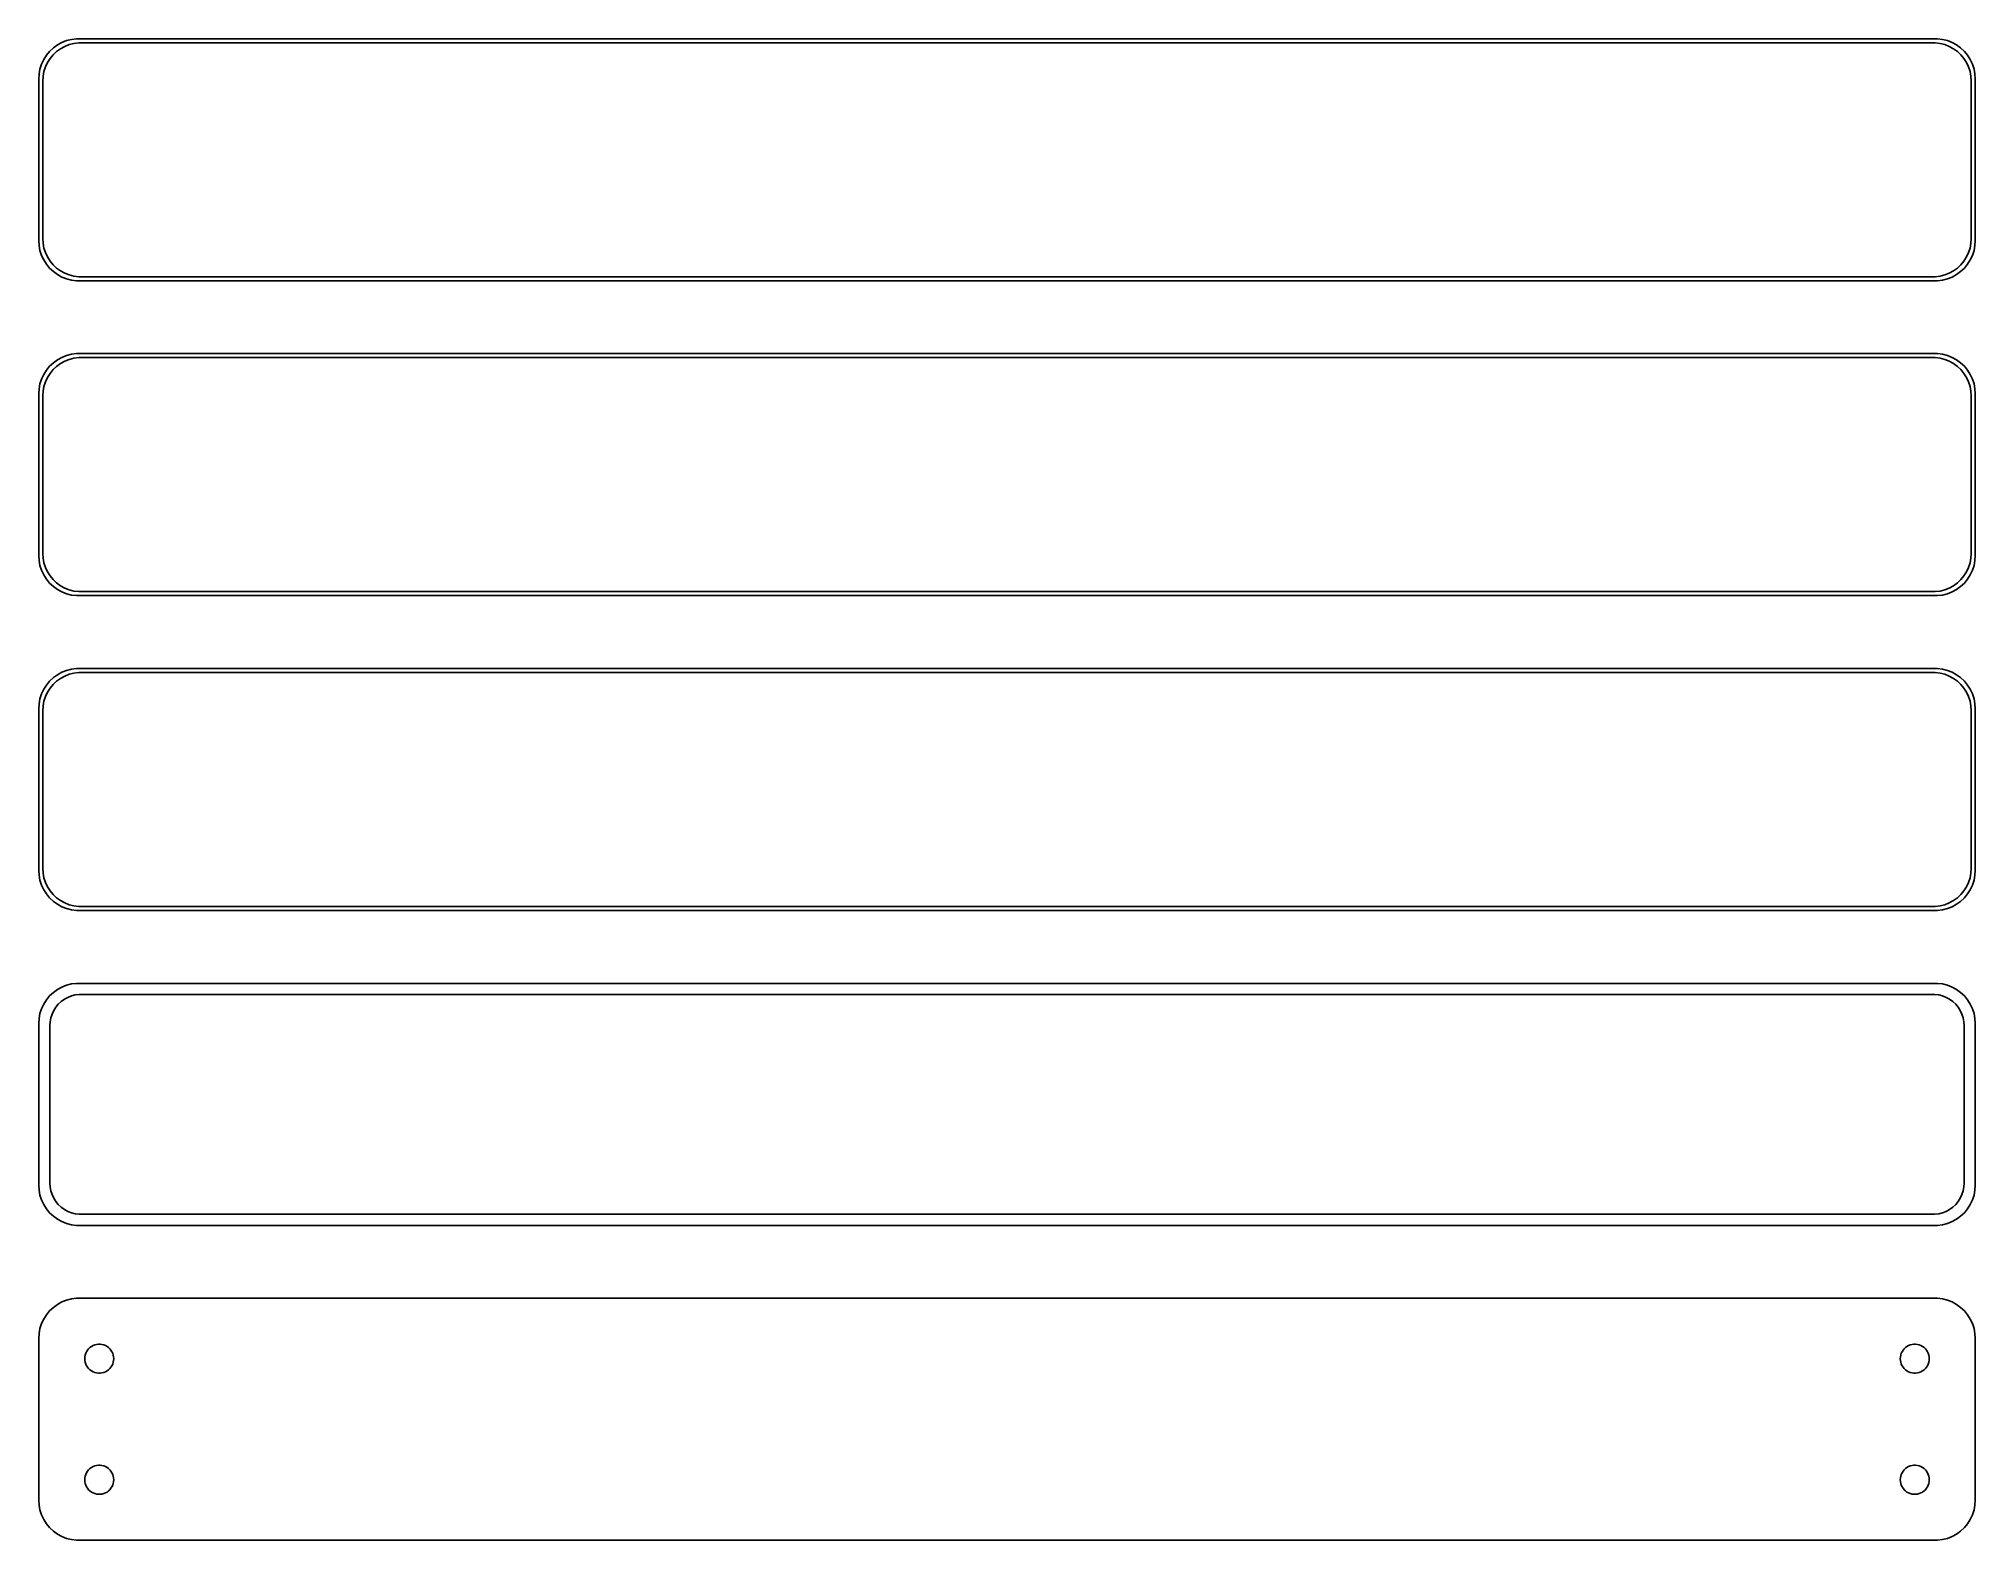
# Model space of a CAD drawing. Header units: metres. Extents: x -120 to 120, y 141 to 327.
import ezdxf

# ---------------------------------------------------------------- set-up
doc = ezdxf.new("R2010")
doc.units = ezdxf.units.M

msp = doc.modelspace()

# ---------------------------------------------------------------- linework, layer by layer
for p, q in [((-117.129, 326.524), (-117.679, 326.222)), ((-116.545, 326.755), (-117.129, 326.524)), ((-115.937, 326.911), (-116.545, 326.755)), ((-116.218, 326.268), (-115.64, 326.416)), ((-115.314, 326.99), (-115.937, 326.911)), ((-115.64, 326.416), (-115.048, 326.491)), ((115.314, 326.99), (-115.314, 326.99)), ((-115.048, 326.491), (115.048, 326.491)), ((115.048, 326.491), (115.64, 326.416)), ((115.937, 326.911), (115.314, 326.99)), ((115.64, 326.416), (116.218, 326.268)), ((116.545, 326.755), (115.937, 326.911)), ((117.129, 326.524), (116.545, 326.755)), ((117.679, 326.222), (117.129, 326.524)), ((-119.382, 324.409), (-119.649, 323.841)), ((-119.045, 324.939), (-119.382, 324.409)), ((-119.166, 323.499), (-118.912, 324.038)), ((-118.645, 325.423), (-119.045, 324.939)), ((-118.912, 324.038), (-118.593, 324.542)), ((-118.187, 325.853), (-118.645, 325.423)), ((-118.593, 324.542), (-118.213, 325.002)), ((-118.213, 325.002), (-117.778, 325.41)), ((-117.679, 326.222), (-118.187, 325.853)), ((-117.778, 325.41), (-117.295, 325.761)), ((-117.295, 325.761), (-116.772, 326.048)), ((-116.772, 326.048), (-116.218, 326.268)), ((116.218, 326.268), (116.772, 326.048)), ((116.772, 326.048), (117.295, 325.761)), ((117.295, 325.761), (117.778, 325.41)), ((118.187, 325.853), (117.679, 326.222)), ((117.778, 325.41), (118.213, 325.002)), ((118.645, 325.423), (118.187, 325.853)), ((118.213, 325.002), (118.593, 324.542)), ((118.593, 324.542), (118.912, 324.038)), ((119.045, 324.939), (118.645, 325.423)), ((118.912, 324.038), (119.166, 323.499)), ((119.382, 324.409), (119.045, 324.939)), ((119.649, 323.841), (119.382, 324.409)), ((-119.961, 322.627), (-120, 322)), ((-120, 322), (-120, 302)), ((-119.843, 323.243), (-119.961, 322.627)), ((-119.649, 323.841), (-119.843, 323.243)), ((-119.5, 321.75), (-119.463, 322.345)), ((-119.5, 302.25), (-119.5, 321.75)), ((-119.463, 322.345), (-119.351, 322.931)), ((-119.351, 322.931), (-119.166, 323.499)), ((119.166, 323.499), (119.351, 322.931)), ((119.351, 322.931), (119.463, 322.345)), ((119.463, 322.345), (119.5, 321.75)), ((119.5, 321.75), (119.5, 302.25)), ((119.843, 323.243), (119.649, 323.841)), ((119.961, 322.627), (119.843, 323.243)), ((120, 322), (119.961, 322.627)), ((120, 302), (120, 322)), ((-120, 302), (-119.961, 301.373)), ((-119.961, 301.373), (-119.843, 300.757)), ((-119.843, 300.757), (-119.649, 300.159)), ((-119.649, 300.159), (-119.382, 299.591)), ((-119.463, 301.655), (-119.5, 302.25)), ((-119.351, 301.069), (-119.463, 301.655)), ((-119.166, 300.501), (-119.351, 301.069)), ((-118.912, 299.962), (-119.166, 300.501)), ((119.166, 300.501), (118.912, 299.962)), ((119.351, 301.069), (119.166, 300.501)), ((119.463, 301.655), (119.351, 301.069)), ((119.382, 299.591), (119.649, 300.159)), ((119.5, 302.25), (119.463, 301.655)), ((119.649, 300.159), (119.843, 300.757)), ((119.843, 300.757), (119.961, 301.373)), ((119.961, 301.373), (120, 302)), ((-119.382, 299.591), (-119.045, 299.061)), ((-119.045, 299.061), (-118.645, 298.577)), ((-118.593, 299.458), (-118.912, 299.962)), ((-118.645, 298.577), (-118.187, 298.147)), ((-118.213, 298.998), (-118.593, 299.458)), ((-117.778, 298.59), (-118.213, 298.998)), ((-118.187, 298.147), (-117.679, 297.778)), ((-117.295, 298.239), (-117.778, 298.59)), ((-117.679, 297.778), (-117.129, 297.476)), ((-116.772, 297.952), (-117.295, 298.239)), ((-116.218, 297.732), (-116.772, 297.952)), ((-115.64, 297.584), (-116.218, 297.732)), ((116.218, 297.732), (115.64, 297.584)), ((116.772, 297.952), (116.218, 297.732)), ((117.295, 298.239), (116.772, 297.952)), ((117.129, 297.476), (117.679, 297.778)), ((117.778, 298.59), (117.295, 298.239)), ((117.679, 297.778), (118.187, 298.147)), ((118.213, 298.998), (117.778, 298.59)), ((118.187, 298.147), (118.645, 298.577)), ((118.593, 299.458), (118.213, 298.998)), ((118.912, 299.962), (118.593, 299.458)), ((118.645, 298.577), (119.045, 299.061)), ((119.045, 299.061), (119.382, 299.591)), ((-117.129, 297.476), (-116.545, 297.245)), ((-116.545, 297.245), (-115.937, 297.089)), ((-115.937, 297.089), (-115.314, 297.01)), ((-115.048, 297.509), (-115.64, 297.584)), ((-115.314, 297.01), (115.314, 297.01)), ((115.048, 297.509), (-115.048, 297.509)), ((115.64, 297.584), (115.048, 297.509)), ((115.314, 297.01), (115.937, 297.089)), ((115.937, 297.089), (116.545, 297.245)), ((116.545, 297.245), (117.129, 297.476)), ((-119.045, 285.939), (-119.382, 285.409)), ((-118.645, 286.423), (-119.045, 285.939)), ((-118.187, 286.853), (-118.645, 286.423)), ((-118.593, 285.542), (-118.213, 286.002)), ((-118.213, 286.002), (-117.778, 286.41)), ((-117.679, 287.222), (-118.187, 286.853)), ((-117.778, 286.41), (-117.295, 286.761)), ((-117.129, 287.524), (-117.679, 287.222)), ((-117.295, 286.761), (-116.772, 287.048)), ((-116.545, 287.755), (-117.129, 287.524)), ((-116.772, 287.048), (-116.218, 287.268)), ((-115.937, 287.911), (-116.545, 287.755)), ((-116.218, 287.268), (-115.64, 287.416)), ((-115.314, 287.99), (-115.937, 287.911)), ((-115.64, 287.416), (-115.048, 287.491)), ((115.314, 287.99), (-115.314, 287.99)), ((-115.048, 287.491), (115.048, 287.491)), ((115.048, 287.491), (115.64, 287.416)), ((115.937, 287.911), (115.314, 287.99)), ((115.64, 287.416), (116.218, 287.268)), ((116.545, 287.755), (115.937, 287.911)), ((116.218, 287.268), (116.772, 287.048)), ((117.129, 287.524), (116.545, 287.755)), ((116.772, 287.048), (117.295, 286.761)), ((117.679, 287.222), (117.129, 287.524)), ((117.295, 286.761), (117.778, 286.41)), ((118.187, 286.853), (117.679, 287.222)), ((117.778, 286.41), (118.213, 286.002)), ((118.645, 286.423), (118.187, 286.853)), ((118.213, 286.002), (118.593, 285.542)), ((119.045, 285.939), (118.645, 286.423)), ((119.382, 285.409), (119.045, 285.939)), ((-119.961, 283.627), (-120, 283)), ((-119.843, 284.243), (-119.961, 283.627)), ((-119.649, 284.841), (-119.843, 284.243)), ((-119.382, 285.409), (-119.649, 284.841)), ((-119.5, 282.75), (-119.463, 283.345)), ((-119.463, 283.345), (-119.351, 283.931)), ((-119.351, 283.931), (-119.166, 284.499)), ((-119.166, 284.499), (-118.912, 285.038)), ((-118.912, 285.038), (-118.593, 285.542)), ((118.593, 285.542), (118.912, 285.038)), ((118.912, 285.038), (119.166, 284.499)), ((119.166, 284.499), (119.351, 283.931)), ((119.351, 283.931), (119.463, 283.345)), ((119.649, 284.841), (119.382, 285.409)), ((119.463, 283.345), (119.5, 282.75)), ((119.843, 284.243), (119.649, 284.841)), ((119.961, 283.627), (119.843, 284.243)), ((120, 283), (119.961, 283.627)), ((-120, 283), (-120, 263)), ((-119.5, 263.25), (-119.5, 282.75)), ((119.5, 282.75), (119.5, 263.25)), ((120, 263), (120, 283)), ((-120, 263), (-119.961, 262.373)), ((-119.961, 262.373), (-119.843, 261.757)), ((-119.843, 261.757), (-119.649, 261.159)), ((-119.463, 262.655), (-119.5, 263.25)), ((-119.351, 262.069), (-119.463, 262.655)), ((-119.166, 261.501), (-119.351, 262.069)), ((119.351, 262.069), (119.166, 261.501)), ((119.463, 262.655), (119.351, 262.069)), ((119.5, 263.25), (119.463, 262.655)), ((119.649, 261.159), (119.843, 261.757)), ((119.843, 261.757), (119.961, 262.373)), ((119.961, 262.373), (120, 263)), ((-119.649, 261.159), (-119.382, 260.591)), ((-119.382, 260.591), (-119.045, 260.061)), ((-118.912, 260.962), (-119.166, 261.501)), ((-119.045, 260.061), (-118.645, 259.577)), ((-118.593, 260.458), (-118.912, 260.962)), ((-118.645, 259.577), (-118.187, 259.147)), ((-118.213, 259.998), (-118.593, 260.458)), ((-117.778, 259.59), (-118.213, 259.998)), ((-117.295, 259.239), (-117.778, 259.59)), ((-116.772, 258.952), (-117.295, 259.239)), ((117.295, 259.239), (116.772, 258.952)), ((117.778, 259.59), (117.295, 259.239)), ((118.213, 259.998), (117.778, 259.59)), ((118.187, 259.147), (118.645, 259.577)), ((118.593, 260.458), (118.213, 259.998)), ((118.912, 260.962), (118.593, 260.458)), ((118.645, 259.577), (119.045, 260.061)), ((119.166, 261.501), (118.912, 260.962)), ((119.045, 260.061), (119.382, 260.591)), ((119.382, 260.591), (119.649, 261.159)), ((-118.187, 259.147), (-117.679, 258.778)), ((-117.679, 258.778), (-117.129, 258.476)), ((-117.129, 258.476), (-116.545, 258.245)), ((-116.218, 258.732), (-116.772, 258.952)), ((-116.545, 258.245), (-115.937, 258.089)), ((-115.64, 258.584), (-116.218, 258.732)), ((-115.937, 258.089), (-115.314, 258.01)), ((-115.048, 258.509), (-115.64, 258.584)), ((-115.314, 258.01), (115.314, 258.01)), ((115.048, 258.509), (-115.048, 258.509)), ((115.64, 258.584), (115.048, 258.509)), ((115.314, 258.01), (115.937, 258.089)), ((116.218, 258.732), (115.64, 258.584)), ((115.937, 258.089), (116.545, 258.245)), ((116.772, 258.952), (116.218, 258.732)), ((116.545, 258.245), (117.129, 258.476)), ((117.129, 258.476), (117.679, 258.778)), ((117.679, 258.778), (118.187, 259.147)), ((-118.645, 247.423), (-119.045, 246.939)), ((-118.187, 247.853), (-118.645, 247.423)), ((-118.213, 247.002), (-117.778, 247.41)), ((-117.679, 248.222), (-118.187, 247.853)), ((-117.778, 247.41), (-117.295, 247.761)), ((-117.129, 248.524), (-117.679, 248.222)), ((-117.295, 247.761), (-116.772, 248.048)), ((-116.545, 248.755), (-117.129, 248.524)), ((-116.772, 248.048), (-116.218, 248.268)), ((-115.937, 248.911), (-116.545, 248.755)), ((-116.218, 248.268), (-115.64, 248.416)), ((-115.314, 248.99), (-115.937, 248.911)), ((-115.64, 248.416), (-115.048, 248.491)), ((115.314, 248.99), (-115.314, 248.99)), ((-115.048, 248.491), (115.048, 248.491)), ((115.048, 248.491), (115.64, 248.416)), ((115.937, 248.911), (115.314, 248.99)), ((115.64, 248.416), (116.218, 248.268)), ((116.545, 248.755), (115.937, 248.911)), ((116.218, 248.268), (116.772, 248.048)), ((117.129, 248.524), (116.545, 248.755)), ((116.772, 248.048), (117.295, 247.761)), ((117.679, 248.222), (117.129, 248.524)), ((117.295, 247.761), (117.778, 247.41)), ((118.187, 247.853), (117.679, 248.222)), ((117.778, 247.41), (118.213, 247.002)), ((118.645, 247.423), (118.187, 247.853)), ((119.045, 246.939), (118.645, 247.423)), ((-119.843, 245.243), (-119.961, 244.627)), ((-119.649, 245.841), (-119.843, 245.243)), ((-119.382, 246.409), (-119.649, 245.841)), ((-119.463, 244.345), (-119.351, 244.931)), ((-119.045, 246.939), (-119.382, 246.409)), ((-119.351, 244.931), (-119.166, 245.499)), ((-119.166, 245.499), (-118.912, 246.038)), ((-118.912, 246.038), (-118.593, 246.542)), ((-118.593, 246.542), (-118.213, 247.002)), ((118.213, 247.002), (118.593, 246.542)), ((118.593, 246.542), (118.912, 246.038)), ((118.912, 246.038), (119.166, 245.499)), ((119.382, 246.409), (119.045, 246.939)), ((119.166, 245.499), (119.351, 244.931)), ((119.351, 244.931), (119.463, 244.345)), ((119.649, 245.841), (119.382, 246.409)), ((119.843, 245.243), (119.649, 245.841)), ((119.961, 244.627), (119.843, 245.243)), ((-119.961, 244.627), (-120, 244)), ((-120, 244), (-120, 224)), ((-119.5, 243.75), (-119.463, 244.345)), ((-119.5, 224.25), (-119.5, 243.75)), ((119.463, 244.345), (119.5, 243.75)), ((119.5, 243.75), (119.5, 224.25)), ((120, 244), (119.961, 244.627)), ((120, 224), (120, 244)), ((-120, 224), (-119.961, 223.373)), ((-119.961, 223.373), (-119.843, 222.757)), ((-119.463, 223.655), (-119.5, 224.25)), ((-119.351, 223.069), (-119.463, 223.655)), ((119.463, 223.655), (119.351, 223.069)), ((119.5, 224.25), (119.463, 223.655)), ((119.843, 222.757), (119.961, 223.373)), ((119.961, 223.373), (120, 224)), ((-119.843, 222.757), (-119.649, 222.159)), ((-119.649, 222.159), (-119.382, 221.591)), ((-119.382, 221.591), (-119.045, 221.061)), ((-119.166, 222.501), (-119.351, 223.069)), ((-118.912, 221.962), (-119.166, 222.501)), ((-119.045, 221.061), (-118.645, 220.577)), ((-118.593, 221.458), (-118.912, 221.962)), ((-118.213, 220.998), (-118.593, 221.458)), ((-117.778, 220.59), (-118.213, 220.998)), ((118.213, 220.998), (117.778, 220.59)), ((118.593, 221.458), (118.213, 220.998)), ((118.912, 221.962), (118.593, 221.458)), ((118.645, 220.577), (119.045, 221.061)), ((119.166, 222.501), (118.912, 221.962)), ((119.045, 221.061), (119.382, 221.591)), ((119.351, 223.069), (119.166, 222.501)), ((119.382, 221.591), (119.649, 222.159)), ((119.649, 222.159), (119.843, 222.757)), ((-118.645, 220.577), (-118.187, 220.147)), ((-118.187, 220.147), (-117.679, 219.778)), ((-117.295, 220.239), (-117.778, 220.59)), ((-117.679, 219.778), (-117.129, 219.476)), ((-116.772, 219.952), (-117.295, 220.239)), ((-117.129, 219.476), (-116.545, 219.245)), ((-116.218, 219.732), (-116.772, 219.952)), ((-116.545, 219.245), (-115.937, 219.089)), ((-115.64, 219.584), (-116.218, 219.732)), ((-115.937, 219.089), (-115.314, 219.01)), ((-115.048, 219.509), (-115.64, 219.584)), ((-115.314, 219.01), (115.314, 219.01)), ((115.048, 219.509), (-115.048, 219.509)), ((115.64, 219.584), (115.048, 219.509)), ((115.314, 219.01), (115.937, 219.089)), ((116.218, 219.732), (115.64, 219.584)), ((115.937, 219.089), (116.545, 219.245)), ((116.772, 219.952), (116.218, 219.732)), ((116.545, 219.245), (117.129, 219.476)), ((117.295, 220.239), (116.772, 219.952)), ((117.129, 219.476), (117.679, 219.778)), ((117.778, 220.59), (117.295, 220.239)), ((117.679, 219.778), (118.187, 220.147)), ((118.187, 220.147), (118.645, 220.577)), ((-118.187, 208.853), (-118.645, 208.423)), ((-117.679, 209.222), (-118.187, 208.853)), ((-117.129, 209.524), (-117.679, 209.222)), ((-116.545, 209.755), (-117.129, 209.524)), ((-115.937, 209.911), (-116.545, 209.755)), ((-115.314, 209.99), (-115.937, 209.911)), ((115.314, 209.99), (-115.314, 209.99)), ((115.937, 209.911), (115.314, 209.99)), ((116.545, 209.755), (115.937, 209.911)), ((117.129, 209.524), (116.545, 209.755)), ((117.679, 209.222), (117.129, 209.524)), ((118.187, 208.853), (117.679, 209.222)), ((118.645, 208.423), (118.187, 208.853)), ((-119.649, 206.841), (-119.843, 206.243)), ((-119.382, 207.409), (-119.649, 206.841)), ((-119.045, 207.939), (-119.382, 207.409)), ((-118.645, 208.423), (-119.045, 207.939)), ((-118.348, 206.174), (-118.141, 206.614)), ((-118.141, 206.614), (-117.88, 207.024)), ((-117.88, 207.024), (-117.571, 207.399)), ((-117.571, 207.399), (-117.216, 207.731)), ((-117.216, 207.731), (-116.823, 208.017)), ((-116.823, 208.017), (-116.398, 208.251)), ((-116.398, 208.251), (-115.946, 208.43)), ((-115.946, 208.43), (-115.475, 208.551)), ((-115.475, 208.551), (-114.993, 208.612)), ((-114.993, 208.612), (114.993, 208.612)), ((114.993, 208.612), (115.475, 208.551)), ((115.475, 208.551), (115.946, 208.43)), ((115.946, 208.43), (116.398, 208.251)), ((116.398, 208.251), (116.823, 208.017)), ((116.823, 208.017), (117.216, 207.731)), ((117.216, 207.731), (117.571, 207.399)), ((117.571, 207.399), (117.88, 207.024)), ((117.88, 207.024), (118.141, 206.614)), ((118.141, 206.614), (118.348, 206.174)), ((119.045, 207.939), (118.645, 208.423)), ((119.382, 207.409), (119.045, 207.939)), ((119.649, 206.841), (119.382, 207.409)), ((119.843, 206.243), (119.649, 206.841)), ((-119.961, 205.627), (-120, 205)), ((-120, 205), (-120, 185)), ((-119.843, 206.243), (-119.961, 205.627)), ((-118.619, 204.75), (-118.589, 205.235)), ((-118.619, 185.25), (-118.619, 204.75)), ((-118.589, 205.235), (-118.498, 205.712)), ((-118.498, 205.712), (-118.348, 206.174)), ((118.348, 206.174), (118.498, 205.712)), ((118.498, 205.712), (118.589, 205.235)), ((118.589, 205.235), (118.619, 204.75)), ((118.619, 204.75), (118.619, 185.25)), ((119.961, 205.627), (119.843, 206.243)), ((120, 205), (119.961, 205.627)), ((120, 185), (120, 205)), ((-120, 185), (-119.961, 184.373)), ((-118.589, 184.765), (-118.619, 185.25)), ((118.619, 185.25), (118.589, 184.765)), ((119.961, 184.373), (120, 185)), ((-119.961, 184.373), (-119.843, 183.757)), ((-119.843, 183.757), (-119.649, 183.159)), ((-119.649, 183.159), (-119.382, 182.591)), ((-119.382, 182.591), (-119.045, 182.061)), ((-118.498, 184.288), (-118.589, 184.765)), ((-118.348, 183.826), (-118.498, 184.288)), ((-118.141, 183.386), (-118.348, 183.826)), ((-117.88, 182.976), (-118.141, 183.386)), ((-117.571, 182.601), (-117.88, 182.976)), ((-117.216, 182.269), (-117.571, 182.601)), ((117.571, 182.601), (117.216, 182.269)), ((117.88, 182.976), (117.571, 182.601)), ((118.141, 183.386), (117.88, 182.976)), ((118.348, 183.826), (118.141, 183.386)), ((118.498, 184.288), (118.348, 183.826)), ((118.589, 184.765), (118.498, 184.288)), ((119.045, 182.061), (119.382, 182.591)), ((119.382, 182.591), (119.649, 183.159)), ((119.649, 183.159), (119.843, 183.757)), ((119.843, 183.757), (119.961, 184.373)), ((-119.045, 182.061), (-118.645, 181.577)), ((-118.645, 181.577), (-118.187, 181.147)), ((-118.187, 181.147), (-117.679, 180.778)), ((-117.679, 180.778), (-117.129, 180.476)), ((-116.823, 181.983), (-117.216, 182.269)), ((-117.129, 180.476), (-116.545, 180.245)), ((-116.398, 181.749), (-116.823, 181.983)), ((-116.545, 180.245), (-115.937, 180.089)), ((-115.946, 181.57), (-116.398, 181.749)), ((-115.475, 181.449), (-115.946, 181.57)), ((-115.937, 180.089), (-115.314, 180.01)), ((-114.993, 181.388), (-115.475, 181.449)), ((-115.314, 180.01), (115.314, 180.01)), ((114.993, 181.388), (-114.993, 181.388)), ((115.475, 181.449), (114.993, 181.388)), ((115.314, 180.01), (115.937, 180.089)), ((115.946, 181.57), (115.475, 181.449)), ((115.937, 180.089), (116.545, 180.245)), ((116.398, 181.749), (115.946, 181.57)), ((116.823, 181.983), (116.398, 181.749)), ((116.545, 180.245), (117.129, 180.476)), ((117.216, 182.269), (116.823, 181.983)), ((117.129, 180.476), (117.679, 180.778)), ((117.679, 180.778), (118.187, 181.147)), ((118.187, 181.147), (118.645, 181.577)), ((118.645, 181.577), (119.045, 182.061)), ((-117.129, 170.524), (-117.679, 170.222)), ((-116.545, 170.755), (-117.129, 170.524)), ((-115.937, 170.911), (-116.545, 170.755)), ((-115.314, 170.99), (-115.937, 170.911)), ((115.314, 170.99), (-115.314, 170.99)), ((115.937, 170.911), (115.314, 170.99)), ((116.545, 170.755), (115.937, 170.911)), ((117.129, 170.524), (116.545, 170.755)), ((117.679, 170.222), (117.129, 170.524)), ((-119.382, 168.409), (-119.649, 167.841)), ((-119.045, 168.939), (-119.382, 168.409)), ((-118.645, 169.423), (-119.045, 168.939)), ((-118.187, 169.853), (-118.645, 169.423)), ((-117.679, 170.222), (-118.187, 169.853)), ((118.187, 169.853), (117.679, 170.222)), ((118.645, 169.423), (118.187, 169.853)), ((119.045, 168.939), (118.645, 169.423)), ((119.382, 168.409), (119.045, 168.939)), ((119.649, 167.841), (119.382, 168.409)), ((-119.961, 166.627), (-120, 166)), ((-120, 166), (-120, 146)), ((-119.843, 167.243), (-119.961, 166.627)), ((-119.649, 167.841), (-119.843, 167.243)), ((119.843, 167.243), (119.649, 167.841)), ((119.961, 166.627), (119.843, 167.243)), ((120, 166), (119.961, 166.627)), ((120, 146), (120, 166)), ((-114.3, 163.5), (-114.286, 163.726)), ((-114.286, 163.274), (-114.3, 163.5)), ((-114.286, 163.726), (-114.243, 163.948)), ((-114.243, 163.052), (-114.286, 163.274)), ((-114.243, 163.948), (-114.174, 164.163)), ((-114.174, 164.163), (-114.077, 164.367)), ((-114.077, 164.367), (-113.956, 164.558)), ((-113.956, 164.558), (-113.812, 164.732)), ((-113.812, 164.732), (-113.647, 164.887)), ((-113.647, 164.887), (-113.464, 165.02)), ((-113.464, 165.02), (-113.266, 165.129)), ((-113.266, 165.129), (-113.056, 165.212)), ((-113.056, 165.212), (-112.837, 165.268)), ((-112.837, 165.268), (-112.613, 165.296)), ((-112.613, 165.296), (-112.387, 165.296)), ((-112.387, 165.296), (-112.163, 165.268)), ((-112.163, 165.268), (-111.944, 165.212)), ((-111.944, 165.212), (-111.734, 165.129)), ((-111.734, 165.129), (-111.536, 165.02)), ((-111.536, 165.02), (-111.353, 164.887)), ((-111.353, 164.887), (-111.188, 164.732)), ((-111.188, 164.732), (-111.044, 164.558)), ((-111.044, 164.558), (-110.923, 164.367)), ((-110.923, 164.367), (-110.826, 164.163)), ((-110.826, 164.163), (-110.757, 163.948)), ((-110.757, 163.948), (-110.714, 163.726)), ((-110.714, 163.274), (-110.757, 163.052)), ((-110.714, 163.726), (-110.7, 163.5)), ((-110.7, 163.5), (-110.714, 163.274)), ((110.7, 163.5), (110.714, 163.726)), ((110.714, 163.274), (110.7, 163.5)), ((110.714, 163.726), (110.757, 163.948)), ((110.757, 163.052), (110.714, 163.274)), ((110.757, 163.948), (110.826, 164.163)), ((110.826, 164.163), (110.923, 164.367)), ((110.923, 164.367), (111.044, 164.558)), ((111.044, 164.558), (111.188, 164.732)), ((111.188, 164.732), (111.353, 164.887)), ((111.353, 164.887), (111.536, 165.02)), ((111.536, 165.02), (111.734, 165.129)), ((111.734, 165.129), (111.944, 165.212)), ((111.944, 165.212), (112.163, 165.268)), ((112.163, 165.268), (112.387, 165.296)), ((112.387, 165.296), (112.613, 165.296)), ((112.613, 165.296), (112.837, 165.268)), ((112.837, 165.268), (113.056, 165.212)), ((113.056, 165.212), (113.266, 165.129)), ((113.266, 165.129), (113.464, 165.02)), ((113.464, 165.02), (113.647, 164.887)), ((113.647, 164.887), (113.812, 164.732)), ((113.812, 164.732), (113.956, 164.558)), ((113.956, 164.558), (114.077, 164.367)), ((114.077, 164.367), (114.174, 164.163)), ((114.174, 164.163), (114.243, 163.948)), ((114.243, 163.948), (114.286, 163.726)), ((114.286, 163.274), (114.243, 163.052)), ((114.286, 163.726), (114.3, 163.5)), ((114.3, 163.5), (114.286, 163.274)), ((-114.174, 162.837), (-114.243, 163.052)), ((-114.077, 162.633), (-114.174, 162.837)), ((-113.956, 162.442), (-114.077, 162.633)), ((-113.812, 162.268), (-113.956, 162.442)), ((-113.647, 162.113), (-113.812, 162.268)), ((-113.464, 161.98), (-113.647, 162.113)), ((-113.266, 161.871), (-113.464, 161.98)), ((-113.056, 161.788), (-113.266, 161.871)), ((-112.837, 161.732), (-113.056, 161.788)), ((-112.613, 161.704), (-112.837, 161.732)), ((-112.387, 161.704), (-112.613, 161.704)), ((-112.163, 161.732), (-112.387, 161.704)), ((-111.944, 161.788), (-112.163, 161.732)), ((-111.734, 161.871), (-111.944, 161.788)), ((-111.536, 161.98), (-111.734, 161.871)), ((-111.353, 162.113), (-111.536, 161.98)), ((-111.188, 162.268), (-111.353, 162.113)), ((-111.044, 162.442), (-111.188, 162.268)), ((-110.923, 162.633), (-111.044, 162.442)), ((-110.826, 162.837), (-110.923, 162.633)), ((-110.757, 163.052), (-110.826, 162.837)), ((110.826, 162.837), (110.757, 163.052)), ((110.923, 162.633), (110.826, 162.837)), ((111.044, 162.442), (110.923, 162.633)), ((111.188, 162.268), (111.044, 162.442)), ((111.353, 162.113), (111.188, 162.268)), ((111.536, 161.98), (111.353, 162.113)), ((111.734, 161.871), (111.536, 161.98)), ((111.944, 161.788), (111.734, 161.871)), ((112.163, 161.732), (111.944, 161.788)), ((112.387, 161.704), (112.163, 161.732)), ((112.613, 161.704), (112.387, 161.704)), ((112.837, 161.732), (112.613, 161.704)), ((113.056, 161.788), (112.837, 161.732)), ((113.266, 161.871), (113.056, 161.788)), ((113.464, 161.98), (113.266, 161.871)), ((113.647, 162.113), (113.464, 161.98)), ((113.812, 162.268), (113.647, 162.113)), ((113.956, 162.442), (113.812, 162.268)), ((114.077, 162.633), (113.956, 162.442)), ((114.174, 162.837), (114.077, 162.633)), ((114.243, 163.052), (114.174, 162.837)), ((-114.286, 148.726), (-114.243, 148.948)), ((-114.243, 148.948), (-114.174, 149.163)), ((-114.174, 149.163), (-114.077, 149.367)), ((-114.077, 149.367), (-113.956, 149.558)), ((-113.956, 149.558), (-113.812, 149.732)), ((-113.812, 149.732), (-113.647, 149.887)), ((-113.647, 149.887), (-113.464, 150.02)), ((-113.464, 150.02), (-113.266, 150.129)), ((-113.266, 150.129), (-113.056, 150.212)), ((-113.056, 150.212), (-112.837, 150.268)), ((-112.837, 150.268), (-112.613, 150.296)), ((-112.613, 150.296), (-112.387, 150.296)), ((-112.387, 150.296), (-112.163, 150.268)), ((-112.163, 150.268), (-111.944, 150.212)), ((-111.944, 150.212), (-111.734, 150.129)), ((-111.734, 150.129), (-111.536, 150.02)), ((-111.536, 150.02), (-111.353, 149.887)), ((-111.353, 149.887), (-111.188, 149.732)), ((-111.188, 149.732), (-111.044, 149.558)), ((-111.044, 149.558), (-110.923, 149.367)), ((-110.923, 149.367), (-110.826, 149.163)), ((-110.826, 149.163), (-110.757, 148.948)), ((-110.757, 148.948), (-110.714, 148.726)), ((110.714, 148.726), (110.757, 148.948)), ((110.757, 148.948), (110.826, 149.163)), ((110.826, 149.163), (110.923, 149.367)), ((110.923, 149.367), (111.044, 149.558)), ((111.044, 149.558), (111.188, 149.732)), ((111.188, 149.732), (111.353, 149.887)), ((111.353, 149.887), (111.536, 150.02)), ((111.536, 150.02), (111.734, 150.129)), ((111.734, 150.129), (111.944, 150.212)), ((111.944, 150.212), (112.163, 150.268)), ((112.163, 150.268), (112.387, 150.296)), ((112.387, 150.296), (112.613, 150.296)), ((112.613, 150.296), (112.837, 150.268)), ((112.837, 150.268), (113.056, 150.212)), ((113.056, 150.212), (113.266, 150.129)), ((113.266, 150.129), (113.464, 150.02)), ((113.464, 150.02), (113.647, 149.887)), ((113.647, 149.887), (113.812, 149.732)), ((113.812, 149.732), (113.956, 149.558)), ((113.956, 149.558), (114.077, 149.367)), ((114.077, 149.367), (114.174, 149.163)), ((114.174, 149.163), (114.243, 148.948)), ((114.243, 148.948), (114.286, 148.726)), ((-114.3, 148.5), (-114.286, 148.726)), ((-114.286, 148.274), (-114.3, 148.5)), ((-114.243, 148.052), (-114.286, 148.274)), ((-114.174, 147.837), (-114.243, 148.052)), ((-114.077, 147.633), (-114.174, 147.837)), ((-113.956, 147.442), (-114.077, 147.633)), ((-113.812, 147.268), (-113.956, 147.442)), ((-113.647, 147.113), (-113.812, 147.268)), ((-113.464, 146.98), (-113.647, 147.113)), ((-113.266, 146.871), (-113.464, 146.98)), ((-113.056, 146.788), (-113.266, 146.871)), ((-112.837, 146.732), (-113.056, 146.788)), ((-112.613, 146.704), (-112.837, 146.732)), ((-112.387, 146.704), (-112.613, 146.704)), ((-112.163, 146.732), (-112.387, 146.704)), ((-111.944, 146.788), (-112.163, 146.732)), ((-111.734, 146.871), (-111.944, 146.788)), ((-111.536, 146.98), (-111.734, 146.871)), ((-111.353, 147.113), (-111.536, 146.98)), ((-111.188, 147.268), (-111.353, 147.113)), ((-111.044, 147.442), (-111.188, 147.268)), ((-110.923, 147.633), (-111.044, 147.442)), ((-110.826, 147.837), (-110.923, 147.633)), ((-110.757, 148.052), (-110.826, 147.837)), ((-110.714, 148.274), (-110.757, 148.052)), ((-110.714, 148.726), (-110.7, 148.5)), ((-110.7, 148.5), (-110.714, 148.274)), ((110.7, 148.5), (110.714, 148.726)), ((110.714, 148.274), (110.7, 148.5)), ((110.757, 148.052), (110.714, 148.274)), ((110.826, 147.837), (110.757, 148.052)), ((110.923, 147.633), (110.826, 147.837)), ((111.044, 147.442), (110.923, 147.633)), ((111.188, 147.268), (111.044, 147.442)), ((111.353, 147.113), (111.188, 147.268)), ((111.536, 146.98), (111.353, 147.113)), ((111.734, 146.871), (111.536, 146.98)), ((111.944, 146.788), (111.734, 146.871)), ((112.163, 146.732), (111.944, 146.788)), ((112.387, 146.704), (112.163, 146.732)), ((112.613, 146.704), (112.387, 146.704)), ((112.837, 146.732), (112.613, 146.704)), ((113.056, 146.788), (112.837, 146.732)), ((113.266, 146.871), (113.056, 146.788)), ((113.464, 146.98), (113.266, 146.871)), ((113.647, 147.113), (113.464, 146.98)), ((113.812, 147.268), (113.647, 147.113)), ((113.956, 147.442), (113.812, 147.268)), ((114.077, 147.633), (113.956, 147.442)), ((114.174, 147.837), (114.077, 147.633)), ((114.243, 148.052), (114.174, 147.837)), ((114.286, 148.274), (114.243, 148.052)), ((114.286, 148.726), (114.3, 148.5)), ((114.3, 148.5), (114.286, 148.274)), ((-120, 146), (-119.961, 145.373)), ((-119.961, 145.373), (-119.843, 144.757)), ((-119.843, 144.757), (-119.649, 144.159)), ((-119.649, 144.159), (-119.382, 143.591)), ((119.382, 143.591), (119.649, 144.159)), ((119.649, 144.159), (119.843, 144.757)), ((119.843, 144.757), (119.961, 145.373)), ((119.961, 145.373), (120, 146)), ((-119.382, 143.591), (-119.045, 143.061)), ((-119.045, 143.061), (-118.645, 142.577)), ((-118.645, 142.577), (-118.187, 142.147)), ((-118.187, 142.147), (-117.679, 141.778)), ((-117.679, 141.778), (-117.129, 141.476)), ((117.129, 141.476), (117.679, 141.778)), ((117.679, 141.778), (118.187, 142.147)), ((118.187, 142.147), (118.645, 142.577)), ((118.645, 142.577), (119.045, 143.061)), ((119.045, 143.061), (119.382, 143.591)), ((-117.129, 141.476), (-116.545, 141.245)), ((-116.545, 141.245), (-115.937, 141.089)), ((-115.937, 141.089), (-115.314, 141.01)), ((-115.314, 141.01), (115.314, 141.01)), ((115.314, 141.01), (115.937, 141.089)), ((115.937, 141.089), (116.545, 141.245)), ((116.545, 141.245), (117.129, 141.476))]:
    msp.add_line(p, q)

doc.saveas('drawing.dxf')
